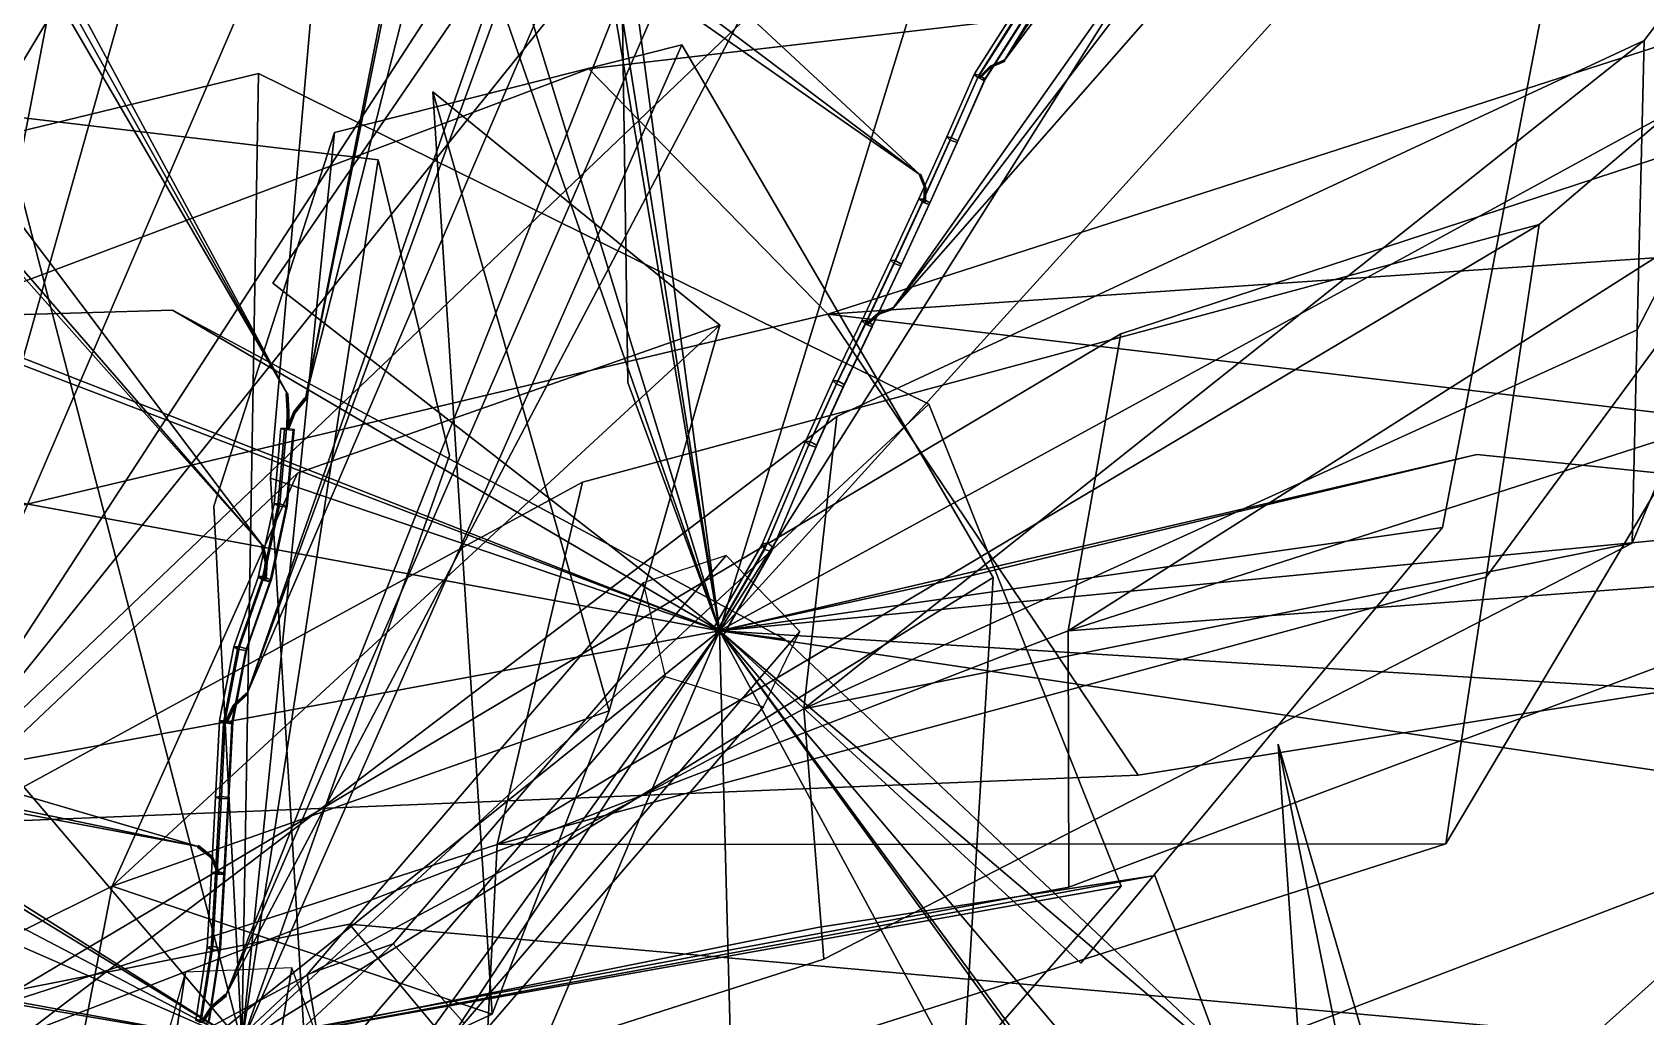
# Model space of a CAD drawing. Header units: metres. Extents: x -422 to 269, y -311 to 154.
# Drawn here: x 69.5 to 123.5, y -40.4 to -7.5 of the extents above; entities that cross this region are included whole.
import ezdxf

# ---------------------------------------------------------------- set-up
doc = ezdxf.new("R2010")
doc.units = ezdxf.units.M

msp = doc.modelspace()

# ---------------------------------------------------------------- linework, layer by layer
at = {"layer": 'coral-li_Intrnd', "color": 3}
for points in [[(81.5929, -37.9271, 679.5579), (92.7209, -24.9447, 700.6411), (89.9502, -25.8661, 702.6686), (78.7188, -38.9571, 681.3787)], [(83.9579, -40.5804, 679.613), (95.1892, -27.4894, 700.9029), (92.7209, -24.9447, 700.6411), (81.5929, -37.9271, 679.5579)], [(78.7188, -38.9571, 681.3787), (89.9502, -25.8661, 702.6686), (90.6803, -28.9887, 704.2023), (79.2807, -42.2566, 682.576)], [(82.5675, -43.275, 681.4683), (93.9671, -30.00711, 703.0947), (95.1892, -27.4894, 700.9029), (83.9579, -40.5804, 679.613)], [(79.2807, -42.2566, 682.576), (90.6803, -28.9887, 704.2023), (93.9671, -30.00711, 703.0947), (82.5675, -43.275, 681.4683)], [(70.6436, -48.1658, 656.4827), (81.5929, -37.9271, 679.5579), (78.7188, -38.9571, 681.3787), (67.7696, -49.1958, 658.3035)], [(73.00867, -50.8191, 656.5378), (83.9579, -40.5804, 679.613), (81.5929, -37.9271, 679.5579), (70.6436, -48.1658, 656.4827)], [(77.5295, -42.7603, 683.311), (78.1964, -38.7357, 711.0045), (74.6459, -38.8763, 711.1046), (74.05488, -42.7843, 684.0607)], [(78.7687, -46.1249, 683.7701), (79.4356, -42.1003, 711.4636), (78.1964, -38.7357, 711.0045), (77.5295, -42.7603, 683.311)], [(67.7696, -49.1958, 658.3035), (78.7188, -38.9571, 681.3787), (79.2807, -42.2566, 682.576), (68.3315, -52.4953, 659.5009)], [(74.05488, -42.7843, 684.0607), (74.6459, -38.8763, 711.1046), (73.6778, -42.2582, 711.6159), (73.1334, -46.09467, 684.9712)]]:
    msp.add_3dface(points, dxfattribs=at)
at = {"layer": 'coral-li_Leaf', "color": 3}
for points in [[(102.0151, -8.4109, 709.0867), (127.7723, 26.2109, 712.789), (125.1415, 27.1651, 705.0281)], [(102.0151, -8.4109, 709.0867), (125.1415, 27.1651, 705.0281), (127.7723, 26.2109, 712.789)], [(125.1415, 27.1651, 705.0281), (123.6576, 27.04168, 693.9765), (102.0151, -8.4109, 709.0867)], [(125.1415, 27.1651, 705.0281), (102.0151, -8.4109, 709.0867), (123.6576, 27.04168, 693.9765)], [(88.00137, 26.333, 668.5784), (87.7625, 26.5296, 656.2942), (78.6616, -19.6997, 668.6303)], [(88.00137, 26.333, 668.5784), (78.6616, -19.6997, 668.6303), (87.7625, 26.5296, 656.2942)], [(78.6616, -19.6997, 668.6303), (90.2116, 25.773, 677.3788), (88.00137, 26.333, 668.5784)], [(78.6616, -19.6997, 668.6303), (88.00137, 26.333, 668.5784), (90.2116, 25.773, 677.3788)], [(54.5772, 20.7833, 674.2432), (54.4629, 22.5553, 662.0841), (78.044, -19.5341, 668.7602)], [(54.5772, 20.7833, 674.2432), (78.044, -19.5341, 668.7602), (54.4629, 22.5553, 662.0841)], [(78.044, -19.5341, 668.7602), (56.4649, 20.5344, 683.1326), (54.5772, 20.7833, 674.2432)], [(78.044, -19.5341, 668.7602), (54.5772, 20.7833, 674.2432), (56.4649, 20.5344, 683.1326)], [(124.1166, 17.2007, 706.0483), (122.827, 18.03751, 695.0034), (98.2914, -16.6965, 707.0515)], [(124.1166, 17.2007, 706.0483), (98.2914, -16.6965, 707.0515), (122.827, 18.03751, 695.0034)], [(77.1944, 9.9363, 648.4483), (74.7288, 17.44, 637.3297), (64.8943, -33.6327, 622.5983)], [(77.1944, 9.9363, 648.4483), (64.8943, -33.6327, 622.5983), (74.7288, 17.44, 637.3297)], [(65.6422, 13.09416, 715.539), (66.8932, 17.776, 705.4956), (99.2088, -12.2257, 708.5281)], [(65.6422, 13.09416, 715.539), (99.2088, -12.2257, 708.5281), (66.8932, 17.776, 705.4956)], [(98.2914, -16.6965, 707.0515), (126.5272, 15.456, 713.743), (124.1166, 17.2007, 706.0483)], [(98.2914, -16.6965, 707.0515), (124.1166, 17.2007, 706.0483), (126.5272, 15.456, 713.743)], [(92.8404, 14.5488, 667.4478), (92.3191, 15.09468, 655.1828), (76.7076, -29.5594, 666.7783)], [(92.8404, 14.5488, 667.4478), (76.7076, -29.5594, 666.7783), (92.3191, 15.09468, 655.1828)], [(47.7436, 9.3009, 682.0762), (47.991, 14.2661, 670.8386), (77.2191, -24.6176, 668.4023)], [(47.7436, 9.3009, 682.0762), (77.2191, -24.6176, 668.4023), (47.991, 14.2661, 670.8386)], [(76.7076, -29.5594, 666.7783), (95.1664, 13.4389, 676.1657), (92.8404, 14.5488, 667.4478)], [(76.7076, -29.5594, 666.7783), (92.8404, 14.5488, 667.4478), (95.1664, 13.4389, 676.1657)], [(99.2088, -12.2257, 708.5281), (65.8857, 11.02474, 723.5215), (65.6422, 13.09416, 715.539)], [(99.2088, -12.2257, 708.5281), (65.6422, 13.09416, 715.539), (65.8857, 11.02474, 723.5215)], [(123.0136, -24.5388, 657.5494), (138.3212, 11.9136, 676.1599), (123.184, -17.4097, 650.6845)], [(123.0136, -24.5388, 657.5494), (123.184, -17.4097, 650.6845), (138.3212, 11.9136, 676.1599)], [(123.184, -17.4097, 650.6845), (138.3212, 11.9136, 676.1599), (123.4153, -7.7307, 643.793)], [(123.184, -17.4097, 650.6845), (123.4153, -7.7307, 643.793), (138.3212, 11.9136, 676.1599)], [(95.3096, 3.6442, 642.7195), (94.2996, 10.9136, 631.2241), (65.2556, -33.8282, 622.4625)], [(95.3096, 3.6442, 642.7195), (65.2556, -33.8282, 622.4625), (94.2996, 10.9136, 631.2241)], [(64.8943, -33.6327, 622.5983), (81.173, 4.2908, 655.804), (77.1944, 9.9363, 648.4483)], [(64.8943, -33.6327, 622.5983), (77.1944, 9.9363, 648.4483), (81.173, 4.2908, 655.804)], [(77.2191, -24.6176, 668.4023), (49.1878, 6.9041, 690.7258), (47.7436, 9.3009, 682.0762)], [(77.2191, -24.6176, 668.4023), (47.7436, 9.3009, 682.0762), (49.1878, 6.9041, 690.7258)], [(94.1913, 2.1725, 676.3386), (93.9189, 5.6379, 664.5524), (75.999, -39.6471, 665.0956)], [(94.1913, 2.1725, 676.3386), (75.999, -39.6471, 665.0956), (93.9189, 5.6379, 664.5524)], [(65.2556, -33.8282, 622.4625), (97.912, -2.6506, 650.1631), (95.3096, 3.6442, 642.7195)], [(65.2556, -33.8282, 622.4625), (95.3096, 3.6442, 642.7195), (97.912, -2.6506, 650.1631)], [(75.999, -39.6471, 665.0956), (96.3036, -1.08955, 684.557), (94.1913, 2.1725, 676.3386)], [(75.999, -39.6471, 665.0956), (94.1913, 2.1725, 676.3386), (96.3036, -1.08955, 684.557)], [(116.782, -34.5896, 610.5894), (138.6025, 2.1094, 636.7349), (118.1355, -25.6749, 603.7109)], [(116.782, -34.5896, 610.5894), (118.1355, -25.6749, 603.7109), (138.6025, 2.1094, 636.7349)], [(118.1355, -25.6749, 603.7109), (138.6025, 2.1094, 636.7349), (119.9043, -13.8835, 597.1364)], [(118.1355, -25.6749, 603.7109), (119.9043, -13.8835, 597.1364), (138.6025, 2.1094, 636.7349)], [(88.1332, -8.6783, 482.9469), (140.4333, -2.5711, 505.6255), (96.1227, -16.8863, 469.8054)], [(88.1332, -8.6783, 482.9469), (96.1227, -16.8863, 469.8054), (140.4333, -2.5711, 505.6255)], [(96.1227, -16.8863, 469.8054), (140.4333, -2.5711, 505.6255), (147.3041, -13.3959, 494.3077)], [(96.1227, -16.8863, 469.8054), (147.3041, -13.3959, 494.3077), (140.4333, -2.5711, 505.6255)], [(95.3155, -30.07958, 638.6193), (123.184, -17.4097, 650.6845), (123.4153, -7.7307, 643.793)], [(95.3155, -30.07958, 638.6193), (123.4153, -7.7307, 643.793), (123.184, -17.4097, 650.6845)], [(95.3155, -30.07958, 638.6193), (123.4153, -7.7307, 643.793), (96.4245, -20.2979, 629.1801)], [(95.3155, -30.07958, 638.6193), (96.4245, -20.2979, 629.1801), (123.4153, -7.7307, 643.793)], [(104.1541, -27.4648, 643.5692), (133.5439, -18.0112, 654.9543), (134.5055, -8.182, 648.3444)], [(104.1541, -27.4648, 643.5692), (134.5055, -8.182, 648.3444), (133.5439, -18.0112, 654.9543)], [(104.1541, -27.4648, 643.5692), (134.5055, -8.182, 648.3444), (105.912, -17.5368, 634.3848)], [(104.1541, -27.4648, 643.5692), (105.912, -17.5368, 634.3848), (134.5055, -8.182, 648.3444)], [(15.5675, -35.9884, 434.3269), (88.1332, -8.6783, 482.9469), (96.1227, -16.8863, 469.8054)], [(15.5675, -35.9884, 434.3269), (96.1227, -16.8863, 469.8054), (88.1332, -8.6783, 482.9469)], [(84.8952, -40.2812, 666.991), (82.9179, -9.4468, 706.3849), (88.806, -30.1438, 663.7419)], [(84.8952, -40.2812, 666.991), (88.806, -30.1438, 663.7419), (82.9179, -9.4468, 706.3849)], [(88.806, -30.1438, 663.7419), (82.9179, -9.4468, 706.3849), (92.5142, -17.2474, 661.4349)], [(88.806, -30.1438, 663.7419), (92.5142, -17.2474, 661.4349), (82.9179, -9.4468, 706.3849)], [(96.1227, -16.8863, 469.8054), (147.3041, -13.3959, 494.3077), (157.5125, -24.1599, 480.1127)], [(96.1227, -16.8863, 469.8054), (157.5125, -24.1599, 480.1127), (147.3041, -13.3959, 494.3077)], [(85.06462, -34.6058, 587.9664), (118.1355, -25.6749, 603.7109), (119.9043, -13.8835, 597.1364)], [(85.06462, -34.6058, 587.9664), (119.9043, -13.8835, 597.1364), (118.1355, -25.6749, 603.7109)], [(85.06462, -34.6058, 587.9664), (119.9043, -13.8835, 597.1364), (87.9176, -22.4922, 578.5168)], [(85.06462, -34.6058, 587.9664), (87.9176, -22.4922, 578.5168), (119.9043, -13.8835, 597.1364)], [(96.1227, -16.8863, 469.8054), (106.5007, -32.2967, 455.3119), (15.5675, -35.9884, 434.3269)], [(96.1227, -16.8863, 469.8054), (15.5675, -35.9884, 434.3269), (106.5007, -32.2967, 455.3119)], [(72.1964, -36.00571, 630.4089), (88.806, -30.1438, 663.7419), (92.5142, -17.2474, 661.4349)], [(72.1964, -36.00571, 630.4089), (92.5142, -17.2474, 661.4349), (88.806, -30.1438, 663.7419)], [(72.1964, -36.00571, 630.4089), (92.5142, -17.2474, 661.4349), (78.3901, -22.2002, 626.5076)], [(72.1964, -36.00571, 630.4089), (78.3901, -22.2002, 626.5076), (92.5142, -17.2474, 661.4349)], [(96.1227, -16.8863, 469.8054), (157.5125, -24.1599, 480.1127), (106.5007, -32.2967, 455.3119)], [(96.1227, -16.8863, 469.8054), (106.5007, -32.2967, 455.3119), (157.5125, -24.1599, 480.1127)], [(104.1541, -27.4648, 643.5692), (105.912, -17.5368, 634.3848), (61.4691, -43.9448, 618.5854)], [(104.1541, -27.4648, 643.5692), (61.4691, -43.9448, 618.5854), (105.912, -17.5368, 634.3848)], [(95.3155, -30.07958, 638.6193), (123.0136, -24.5388, 657.5494), (123.184, -17.4097, 650.6845)], [(95.3155, -30.07958, 638.6193), (123.184, -17.4097, 650.6845), (123.0136, -24.5388, 657.5494)], [(104.1541, -27.4648, 643.5692), (132.8965, -25.3094, 661.6099), (133.5439, -18.0112, 654.9543)], [(104.1541, -27.4648, 643.5692), (133.5439, -18.0112, 654.9543), (132.8965, -25.3094, 661.6099)], [(95.3155, -30.07958, 638.6193), (96.4245, -20.2979, 629.1801), (55.4257, -51.4623, 612.7472)], [(95.3155, -30.07958, 638.6193), (55.4257, -51.4623, 612.7472), (96.4245, -20.2979, 629.1801)], [(29.7456, -25.2886, 674.3318), (28.4465, -21.00568, 662.8877), (75.0673, -34.675, 666.326)], [(29.7456, -25.2886, 674.3318), (75.0673, -34.675, 666.326), (28.4465, -21.00568, 662.8877)], [(85.06462, -34.6058, 587.9664), (87.9176, -22.4922, 578.5168), (37.5318, -49.9551, 555.2147)], [(85.06462, -34.6058, 587.9664), (37.5318, -49.9551, 555.2147), (87.9176, -22.4922, 578.5168)], [(72.1964, -36.00571, 630.4089), (78.3901, -22.2002, 626.5076), (54.4458, -44.8376, 574.0657)], [(72.1964, -36.00571, 630.4089), (54.4458, -44.8376, 574.0657), (78.3901, -22.2002, 626.5076)], [(95.9909, -38.4427, 644.2236), (123.0136, -24.5388, 657.5494), (95.3155, -30.07958, 638.6193)], [(95.9909, -38.4427, 644.2236), (95.3155, -30.07958, 638.6193), (123.0136, -24.5388, 657.5494)], [(75.0673, -34.675, 666.326), (31.1967, -26.466, 683.2286), (29.7456, -25.2886, 674.3318)], [(75.0673, -34.675, 666.326), (29.7456, -25.2886, 674.3318), (31.1967, -26.466, 683.2286)], [(104.1816, -36.03268, 648.8981), (132.8965, -25.3094, 661.6099), (104.1541, -27.4648, 643.5692)], [(104.1816, -36.03268, 648.8981), (104.1541, -27.4648, 643.5692), (132.8965, -25.3094, 661.6099)], [(85.06462, -34.6058, 587.9664), (116.782, -34.5896, 610.5894), (118.1355, -25.6749, 603.7109)], [(85.06462, -34.6058, 587.9664), (118.1355, -25.6749, 603.7109), (116.782, -34.5896, 610.5894)], [(61.4691, -43.9448, 618.5854), (104.1816, -36.03268, 648.8981), (104.1541, -27.4648, 643.5692)], [(61.4691, -43.9448, 618.5854), (104.1541, -27.4648, 643.5692), (104.1816, -36.03268, 648.8981)], [(55.4257, -51.4623, 612.7472), (95.9909, -38.4427, 644.2236), (95.3155, -30.07958, 638.6193)], [(55.4257, -51.4623, 612.7472), (95.3155, -30.07958, 638.6193), (95.9909, -38.4427, 644.2236)], [(72.1964, -36.00571, 630.4089), (84.8952, -40.2812, 666.991), (88.806, -30.1438, 663.7419)], [(72.1964, -36.00571, 630.4089), (88.806, -30.1438, 663.7419), (84.8952, -40.2812, 666.991)], [(123.3757, -73.1186, 527.7817), (111.1827, -31.2574, 524.8785), (119.3462, -71.6931, 518.8536)], [(123.3757, -73.1186, 527.7817), (119.3462, -71.6931, 518.8536), (111.1827, -31.2574, 524.8785)], [(119.3462, -71.6931, 518.8536), (111.1827, -31.2574, 524.8785), (113.7512, -68.5677, 508.8458)], [(119.3462, -71.6931, 518.8536), (113.7512, -68.5677, 508.8458), (111.1827, -31.2574, 524.8785)], [(37.5318, -49.9551, 555.2147), (84.5416, -44.8698, 593.2596), (85.06462, -34.6058, 587.9664)], [(37.5318, -49.9551, 555.2147), (85.06462, -34.6058, 587.9664), (84.5416, -44.8698, 593.2596)], [(84.5416, -44.8698, 593.2596), (116.782, -34.5896, 610.5894), (85.06462, -34.6058, 587.9664)], [(84.5416, -44.8698, 593.2596), (85.06462, -34.6058, 587.9664), (116.782, -34.5896, 610.5894)], [(54.4458, -44.8376, 574.0657), (70.03778, -47.1348, 632.673), (72.1964, -36.00571, 630.4089)], [(54.4458, -44.8376, 574.0657), (72.1964, -36.00571, 630.4089), (70.03778, -47.1348, 632.673)], [(70.03778, -47.1348, 632.673), (84.8952, -40.2812, 666.991), (72.1964, -36.00571, 630.4089)], [(70.03778, -47.1348, 632.673), (72.1964, -36.00571, 630.4089), (84.8952, -40.2812, 666.991)], [(13.9166, -50.3892, 448.5619), (80.1305, -37.2734, 510.3617), (88.5423, -47.3696, 498.9071)], [(13.9166, -50.3892, 448.5619), (88.5423, -47.3696, 498.9071), (80.1305, -37.2734, 510.3617)], [(80.1305, -37.2734, 510.3617), (127.3248, -41.4779, 542.6409), (88.5423, -47.3696, 498.9071)], [(80.1305, -37.2734, 510.3617), (88.5423, -47.3696, 498.9071), (127.3248, -41.4779, 542.6409)]]:
    msp.add_3dface(points, dxfattribs=at)
at = {"layer": 'coral-li_Mrstm', "color": 3}
for points in [[(92.5006, -27.4698, 702.3089), (108.2745, 23.7189, 719.8254), (80.7521, 10.775, 721.8226)], [(92.5006, -27.4698, 702.3089), (80.7521, 10.775, 721.8226), (108.2745, 23.7189, 719.8254)], [(92.5006, -27.4698, 702.3089), (122.3328, 5.3789, 702.3127), (108.2745, 23.7189, 719.8254)], [(92.5006, -27.4698, 702.3089), (108.2745, 23.7189, 719.8254), (122.3328, 5.3789, 702.3127)], [(92.5006, -27.4698, 702.3089), (85.474, 13.9963, 716.4575), (80.1433, 8.00219, 744.3203)], [(92.5006, -27.4698, 702.3089), (80.1433, 8.00219, 744.3203), (85.474, 13.9963, 716.4575)], [(92.5006, -27.4698, 702.3089), (89.1879, -2.439, 686.2979), (85.474, 13.9963, 716.4575)], [(92.5006, -27.4698, 702.3089), (85.474, 13.9963, 716.4575), (89.1879, -2.439, 686.2979)], [(92.5006, -27.4698, 702.3089), (80.7521, 10.775, 721.8226), (64.3669, -16.4624, 710.1019)], [(92.5006, -27.4698, 702.3089), (64.3669, -16.4624, 710.1019), (80.7521, 10.775, 721.8226)], [(92.5006, -27.4698, 702.3089), (116.2375, 10.1689, 703.4794), (88.2029, -0.2953, 687.5956)], [(92.5006, -27.4698, 702.3089), (88.2029, -0.2953, 687.5956), (116.2375, 10.1689, 703.4794)], [(92.5006, -27.4698, 702.3089), (139.8035, -1.6426, 718.7809), (116.2375, 10.1689, 703.4794)], [(92.5006, -27.4698, 702.3089), (116.2375, 10.1689, 703.4794), (139.8035, -1.6426, 718.7809)], [(92.5006, -27.4698, 702.3089), (80.1433, 8.00219, 744.3203), (77.4915, -22.359, 743.9033)], [(92.5006, -27.4698, 702.3089), (77.4915, -22.359, 743.9033), (80.1433, 8.00219, 744.3203)], [(92.5006, -27.4698, 702.3089), (116.6726, -24.01036, 685.0574), (122.3328, 5.3789, 702.3127)], [(92.5006, -27.4698, 702.3089), (122.3328, 5.3789, 702.3127), (116.6726, -24.01036, 685.0574)], [(92.5006, -27.4698, 702.3089), (88.2029, -0.2953, 687.5956), (77.5672, -15.844, 682.6652)], [(92.5006, -27.4698, 702.3089), (77.5672, -15.844, 682.6652), (88.2029, -0.2953, 687.5956)], [(92.5006, -27.4698, 702.3089), (133.9497, -30.02783, 717.9432), (139.8035, -1.6426, 718.7809)], [(92.5006, -27.4698, 702.3089), (139.8035, -1.6426, 718.7809), (133.9497, -30.02783, 717.9432)], [(92.5006, -27.4698, 702.3089), (89.4374, -19.1663, 676.1251), (89.1879, -2.439, 686.2979)], [(92.5006, -27.4698, 702.3089), (89.1879, -2.439, 686.2979), (89.4374, -19.1663, 676.1251)], [(76.5273, -41.2377, 711.4041), (101.6447, -25.6832, 759.3947), (91.2393, -7.8825, 736.9476)], [(76.5273, -41.2377, 711.4041), (91.2393, -7.8825, 736.9476), (101.6447, -25.6832, 759.3947)], [(76.5273, -41.2377, 711.4041), (91.2393, -7.8825, 736.9476), (79.6326, -10.8084, 705.2545)], [(76.5273, -41.2377, 711.4041), (79.6326, -10.8084, 705.2545), (91.2393, -7.8825, 736.9476)], [(76.5273, -41.2377, 711.4041), (77.08646, -8.8337, 757.5082), (53.7424, -14.5067, 738.7498)], [(76.5273, -41.2377, 711.4041), (53.7424, -14.5067, 738.7498), (77.08646, -8.8337, 757.5082)], [(76.5273, -41.2377, 711.4041), (99.4948, -19.8916, 742.8021), (77.08646, -8.8337, 757.5082)], [(76.5273, -41.2377, 711.4041), (77.08646, -8.8337, 757.5082), (99.4948, -19.8916, 742.8021)], [(76.5273, -41.2377, 711.4041), (68.4757, -10.223, 742.1003), (53.2963, -26.581, 760.6121)], [(76.5273, -41.2377, 711.4041), (53.2963, -26.581, 760.6121), (68.4757, -10.223, 742.1003)], [(76.5273, -41.2377, 711.4041), (81.08613, -11.7245, 709.9719), (68.4757, -10.223, 742.1003)], [(76.5273, -41.2377, 711.4041), (68.4757, -10.223, 742.1003), (81.08613, -11.7245, 709.9719)], [(76.5273, -41.2377, 711.4041), (79.6326, -10.8084, 705.2545), (75.5938, -23.3019, 690.8743)], [(76.5273, -41.2377, 711.4041), (75.5938, -23.3019, 690.8743), (79.6326, -10.8084, 705.2545)], [(76.5273, -41.2377, 711.4041), (83.4758, -21.6017, 693.2363), (81.08613, -11.7245, 709.9719)], [(76.5273, -41.2377, 711.4041), (81.08613, -11.7245, 709.9719), (83.4758, -21.6017, 693.2363)], [(76.5273, -41.2377, 711.4041), (53.7424, -14.5067, 738.7498), (48.05148, -28.8081, 708.57)], [(76.5273, -41.2377, 711.4041), (48.05148, -28.8081, 708.57), (53.7424, -14.5067, 738.7498)], [(92.5006, -27.4698, 702.3089), (64.3669, -16.4624, 710.1019), (65.8756, -32.3873, 698.9974)], [(92.5006, -27.4698, 702.3089), (65.8756, -32.3873, 698.9974), (64.3669, -16.4624, 710.1019)], [(92.5006, -27.4698, 702.3089), (65.07015, -17.0134, 707.9741), (74.2104, -16.7458, 741.2892)], [(92.5006, -27.4698, 702.3089), (74.2104, -16.7458, 741.2892), (65.07015, -17.0134, 707.9741)], [(92.5006, -27.4698, 702.3089), (68.3396, -23.0456, 689.6364), (65.07015, -17.0134, 707.9741)], [(92.5006, -27.4698, 702.3089), (65.07015, -17.0134, 707.9741), (68.3396, -23.0456, 689.6364)], [(92.5006, -27.4698, 702.3089), (74.2104, -16.7458, 741.2892), (94.6843, -27.7507, 758.6212)], [(92.5006, -27.4698, 702.3089), (94.6843, -27.7507, 758.6212), (74.2104, -16.7458, 741.2892)], [(76.5273, -41.2377, 711.4041), (105.9243, -36.00713, 712.9279), (99.4948, -19.8916, 742.8021)], [(76.5273, -41.2377, 711.4041), (99.4948, -19.8916, 742.8021), (105.9243, -36.00713, 712.9279)], [(92.5006, -27.4698, 702.3089), (135.2391, -23.3453, 714.0521), (117.8151, -21.5722, 685.0521)], [(92.5006, -27.4698, 702.3089), (117.8151, -21.5722, 685.0521), (135.2391, -23.3453, 714.0521)], [(92.5006, -27.4698, 702.3089), (117.8151, -21.5722, 685.0521), (100.8481, -25.6385, 676.4051)], [(92.5006, -27.4698, 702.3089), (100.8481, -25.6385, 676.4051), (117.8151, -21.5722, 685.0521)], [(92.5006, -27.4698, 702.3089), (77.4915, -22.359, 743.9033), (79.02534, -47.8819, 721.678)], [(92.5006, -27.4698, 702.3089), (79.02534, -47.8819, 721.678), (77.4915, -22.359, 743.9033)], [(92.5006, -27.4698, 702.3089), (131.4524, -33.2703, 742.6207), (135.2391, -23.3453, 714.0521)], [(92.5006, -27.4698, 702.3089), (135.2391, -23.3453, 714.0521), (131.4524, -33.2703, 742.6207)], [(92.5006, -27.4698, 702.3089), (104.5781, -38.5763, 680.067), (116.6726, -24.01036, 685.0574)], [(92.5006, -27.4698, 702.3089), (116.6726, -24.01036, 685.0574), (104.5781, -38.5763, 680.067)], [(76.5273, -41.2377, 711.4041), (100.0459, -52.05227, 747.4447), (101.6447, -25.6832, 759.3947)], [(76.5273, -41.2377, 711.4041), (101.6447, -25.6832, 759.3947), (100.0459, -52.05227, 747.4447)], [(76.5273, -41.2377, 711.4041), (53.2963, -26.581, 760.6121), (48.4488, -51.8511, 744.2741)], [(76.5273, -41.2377, 711.4041), (48.4488, -51.8511, 744.2741), (53.2963, -26.581, 760.6121)], [(76.5273, -41.2377, 711.4041), (50.07929, -27.3806, 712.9353), (49.5664, -36.3178, 746.3026)], [(76.5273, -41.2377, 711.4041), (49.5664, -36.3178, 746.3026), (50.07929, -27.3806, 712.9353)], [(76.5273, -41.2377, 711.4041), (57.5591, -29.6415, 694.9828), (50.07929, -27.3806, 712.9353)], [(76.5273, -41.2377, 711.4041), (50.07929, -27.3806, 712.9353), (57.5591, -29.6415, 694.9828)], [(92.5006, -27.4698, 702.3089), (70.9488, -44.7598, 701.6036), (78.2295, -47.2414, 719.6086)], [(92.5006, -27.4698, 702.3089), (78.2295, -47.2414, 719.6086), (70.9488, -44.7598, 701.6036)], [(92.5006, -27.4698, 702.3089), (78.2295, -47.2414, 719.6086), (104.379, -43.6232, 741.8939)], [(92.5006, -27.4698, 702.3089), (104.379, -43.6232, 741.8939), (78.2295, -47.2414, 719.6086)], [(92.5006, -27.4698, 702.3089), (79.02534, -47.8819, 721.678), (81.8215, -52.5604, 702.9836)], [(92.5006, -27.4698, 702.3089), (81.8215, -52.5604, 702.9836), (79.02534, -47.8819, 721.678)], [(92.5006, -27.4698, 702.3089), (94.6843, -27.7507, 758.6212), (111.6746, -43.7649, 739.0283)], [(92.5006, -27.4698, 702.3089), (111.6746, -43.7649, 739.0283), (94.6843, -27.7507, 758.6212)], [(92.5006, -27.4698, 702.3089), (111.6746, -43.7649, 739.0283), (112.5568, -51.08765, 705.9626)], [(92.5006, -27.4698, 702.3089), (112.5568, -51.08765, 705.9626), (111.6746, -43.7649, 739.0283)], [(92.5006, -27.4698, 702.3089), (112.5568, -51.08765, 705.9626), (103.7619, -48.3265, 688.81)], [(92.5006, -27.4698, 702.3089), (103.7619, -48.3265, 688.81), (112.5568, -51.08765, 705.9626)], [(92.5006, -27.4698, 702.3089), (104.379, -43.6232, 741.8939), (131.4524, -33.2703, 742.6207)], [(92.5006, -27.4698, 702.3089), (131.4524, -33.2703, 742.6207), (104.379, -43.6232, 741.8939)], [(92.5006, -27.4698, 702.3089), (93.2171, -54.3033, 695.7233), (109.9388, -51.541, 705.5266)], [(92.5006, -27.4698, 702.3089), (109.9388, -51.541, 705.5266), (93.2171, -54.3033, 695.7233)], [(92.5006, -27.4698, 702.3089), (109.9388, -51.541, 705.5266), (133.9497, -30.02783, 717.9432)], [(92.5006, -27.4698, 702.3089), (133.9497, -30.02783, 717.9432), (109.9388, -51.541, 705.5266)], [(76.5273, -41.2377, 711.4041), (48.05148, -28.8081, 708.57), (56.3207, -37.8009, 693.4064)], [(76.5273, -41.2377, 711.4041), (56.3207, -37.8009, 693.4064), (48.05148, -28.8081, 708.57)], [(76.5273, -41.2377, 711.4041), (109.3591, -41.8535, 741.4571), (107.0569, -35.6443, 708.2324)], [(76.5273, -41.2377, 711.4041), (107.0569, -35.6443, 708.2324), (109.3591, -41.8535, 741.4571)], [(76.5273, -41.2377, 711.4041), (107.0569, -35.6443, 708.2324), (95.7716, -37.3902, 692.4596)], [(76.5273, -41.2377, 711.4041), (95.7716, -37.3902, 692.4596), (107.0569, -35.6443, 708.2324)], [(76.5273, -41.2377, 711.4041), (99.3963, -43.4655, 696.0428), (105.9243, -36.00713, 712.9279)], [(76.5273, -41.2377, 711.4041), (105.9243, -36.00713, 712.9279), (99.3963, -43.4655, 696.0428)], [(76.5273, -41.2377, 711.4041), (49.5664, -36.3178, 746.3026), (62.9294, -54.5644, 764.4458)], [(76.5273, -41.2377, 711.4041), (62.9294, -54.5644, 764.4458), (49.5664, -36.3178, 746.3026)]]:
    msp.add_3dface(points, dxfattribs=at)
at = {"layer": 'coral-li_Petiole', "color": 3}
for points in [[(101.1759, -8.8788, 708.9074), (102.3883, -6.9788, 709.4667), (102.242, -6.9462, 709.6731), (101.0296, -8.8462, 709.1138)], [(101.0296, -8.8462, 709.1138), (102.242, -6.9462, 709.6731), (102.3489, -7.07175, 709.8677), (101.1366, -8.9717, 709.3083)], [(101.3747, -9.0248, 708.9725), (102.587, -7.1248, 709.5319), (102.3883, -6.9788, 709.4667), (101.1759, -8.8788, 708.9074)], [(101.1366, -8.9717, 709.3083), (102.3489, -7.07175, 709.8677), (102.5654, -7.1838, 709.7791), (101.353, -9.08378, 709.2197)], [(101.353, -9.08378, 709.2197), (102.5654, -7.1838, 709.7791), (102.587, -7.1248, 709.5319), (101.3747, -9.0248, 708.9725)], [(101.2079, -8.9532, 709.0797), (101.5581, -8.6036, 709.1064), (101.5449, -8.5924, 709.1336), (101.1946, -8.942, 709.1068)], [(101.1946, -8.942, 709.1068), (101.5449, -8.5924, 709.1336), (101.5583, -8.6079, 709.1585), (101.2081, -8.9574, 709.1317)], [(101.2297, -8.9756, 709.0875), (101.5799, -8.6261, 709.1143), (101.5581, -8.6036, 709.1064), (101.2079, -8.9532, 709.0797)], [(101.2081, -8.9574, 709.1317), (101.5583, -8.6079, 709.1585), (101.5803, -8.629, 709.1464), (101.2301, -8.9785, 709.1196)], [(101.2301, -8.9785, 709.1196), (101.5803, -8.629, 709.1464), (101.5799, -8.6261, 709.1143), (101.2297, -8.9756, 709.0875)], [(101.5581, -8.6036, 709.1064), (102.0089, -8.4027, 709.0612), (102.004, -8.3858, 709.0881), (101.5449, -8.5924, 709.1336)], [(101.5449, -8.5924, 709.1336), (102.004, -8.3858, 709.0881), (102.0143, -8.4033, 709.1131), (101.5583, -8.6079, 709.1585)], [(101.5799, -8.6261, 709.1143), (102.0222, -8.4309, 709.0692), (102.0089, -8.4027, 709.0612), (101.5581, -8.6036, 709.1064)], [(101.5583, -8.6079, 709.1585), (102.0143, -8.4033, 709.1131), (102.0258, -8.4317, 709.1013), (101.5803, -8.629, 709.1464)], [(101.5803, -8.629, 709.1464), (102.0258, -8.4317, 709.1013), (102.0222, -8.4309, 709.0692), (101.5799, -8.6261, 709.1143)], [(100.2466, -10.977, 708.46), (101.165, -8.8966, 708.9032), (101.0147, -8.874, 709.1081), (100.0949, -10.9576, 708.6641)], [(100.0949, -10.9576, 708.6641), (101.0147, -8.874, 709.1081), (101.1382, -8.9713, 709.309), (100.2159, -11.06029, 708.8638)], [(100.2159, -11.06029, 708.8638), (101.1382, -8.9713, 709.309), (101.369, -9.0555, 709.2258), (100.4467, -11.1444, 708.7806)], [(100.4628, -11.09182, 708.5316), (101.3827, -9.00819, 708.9755), (101.165, -8.8966, 708.9032), (100.2466, -10.977, 708.46)], [(100.4467, -11.1444, 708.7806), (101.369, -9.0555, 709.2258), (101.3827, -9.00819, 708.9755), (100.4628, -11.09182, 708.5316)], [(99.3134, -13.04457, 707.9629), (100.2466, -10.977, 708.46), (100.0949, -10.9576, 708.6641), (99.1617, -13.02519, 708.1671)], [(99.1617, -13.02519, 708.1671), (100.0949, -10.9576, 708.6641), (100.2159, -11.06029, 708.8638), (99.2827, -13.1278, 708.3667)], [(99.2827, -13.1278, 708.3667), (100.2159, -11.06029, 708.8638), (100.4467, -11.1444, 708.7806), (99.5136, -13.212, 708.2835)], [(99.5296, -13.1593, 708.0345), (100.4628, -11.09182, 708.5316), (100.2466, -10.977, 708.46), (99.3134, -13.04457, 707.9629)], [(99.5136, -13.212, 708.2835), (100.4467, -11.1444, 708.7806), (100.4628, -11.09182, 708.5316), (99.5296, -13.1593, 708.0345)], [(99.3723, -12.6392, 708.3076), (99.2031, -12.2163, 708.5029), (99.183, -12.2331, 708.5218), (99.3506, -12.6466, 708.3303)], [(99.3506, -12.6466, 708.3303), (99.183, -12.2331, 708.5218), (99.1983, -12.2397, 708.5494), (99.3665, -12.6568, 708.3566)], [(99.3665, -12.6568, 708.3566), (99.1983, -12.2397, 708.5494), (99.2284, -12.2268, 708.5474), (99.3986, -12.6555, 708.3498)], [(99.4017, -12.6447, 708.3196), (99.231, -12.2125, 708.5187), (99.2031, -12.2163, 708.5029), (99.3723, -12.6392, 708.3076)], [(99.3986, -12.6555, 708.3498), (99.2284, -12.2268, 708.5474), (99.231, -12.2125, 708.5187), (99.4017, -12.6447, 708.3196)], [(99.3547, -13.1047, 708.1385), (99.3723, -12.6392, 708.3076), (99.3506, -12.6466, 708.3303), (99.333, -13.1121, 708.1612)], [(99.333, -13.1121, 708.1612), (99.3506, -12.6466, 708.3303), (99.3665, -12.6568, 708.3566), (99.3489, -13.1222, 708.1874)], [(99.3489, -13.1222, 708.1874), (99.3665, -12.6568, 708.3566), (99.3986, -12.6555, 708.3498), (99.381, -13.121, 708.1807)], [(99.3842, -13.1101, 708.1505), (99.4017, -12.6447, 708.3196), (99.3723, -12.6392, 708.3076), (99.3547, -13.1047, 708.1385)], [(99.381, -13.121, 708.1807), (99.3986, -12.6555, 708.3498), (99.4017, -12.6447, 708.3196), (99.3842, -13.1101, 708.1505)], [(98.3725, -15.08387, 707.4158), (99.3155, -13.03983, 707.9641), (99.1624, -13.02371, 708.1674), (98.2179, -15.07096, 707.6183)], [(98.2179, -15.07096, 707.6183), (99.1624, -13.02371, 708.1674), (99.281, -13.1316, 708.3657), (98.3341, -15.1841, 707.8151)], [(98.3341, -15.1841, 707.8151), (99.281, -13.1316, 708.3657), (99.5118, -13.2158, 708.2825), (98.5649, -15.2683, 707.7319)], [(98.5858, -15.2051, 707.4857), (99.5303, -13.1578, 708.0349), (99.3155, -13.03983, 707.9641), (98.3725, -15.08387, 707.4158)], [(98.5649, -15.2683, 707.7319), (99.5118, -13.2158, 708.2825), (99.5303, -13.1578, 708.0349), (98.5858, -15.2051, 707.4857)], [(97.4159, -17.1125, 706.8142), (98.3725, -15.08387, 707.4158), (98.2179, -15.07096, 707.6183), (97.2613, -17.09964, 707.0167)], [(97.2613, -17.09964, 707.0167), (98.2179, -15.07096, 707.6183), (98.3341, -15.1841, 707.8151), (97.3775, -17.2128, 707.2134)], [(97.6292, -17.2338, 706.8841), (98.5858, -15.2051, 707.4857), (98.3725, -15.08387, 707.4158), (97.4159, -17.1125, 706.8142)], [(97.3775, -17.2128, 707.2134), (98.3341, -15.1841, 707.8151), (98.5649, -15.2683, 707.7319), (97.6083, -17.2969, 707.1303)], [(97.6083, -17.2969, 707.1303), (98.5649, -15.2683, 707.7319), (98.5858, -15.2051, 707.4857), (97.6292, -17.2338, 706.8841)], [(97.8209, -16.8544, 707.0507), (98.2863, -16.6859, 707.0266), (98.2823, -16.6707, 707.0548), (97.8076, -16.8448, 707.0784)], [(97.8076, -16.8448, 707.0784), (98.2823, -16.6707, 707.0548), (98.2908, -16.6909, 707.0785), (97.8196, -16.8629, 707.1023)], [(97.8196, -16.8629, 707.1023), (98.2908, -16.6909, 707.0785), (98.3003, -16.7191, 707.0646), (97.8407, -16.8841, 707.0889)], [(97.8413, -16.8786, 707.0572), (98.2974, -16.7156, 707.0327), (98.2863, -16.6859, 707.0266), (97.8209, -16.8544, 707.0507)], [(97.8407, -16.8841, 707.0889), (98.3003, -16.7191, 707.0646), (98.2974, -16.7156, 707.0327), (97.8413, -16.8786, 707.0572)], [(96.4506, -19.1152, 706.1623), (97.4181, -17.1079, 706.8157), (97.2619, -17.09818, 707.0171), (96.2924, -19.1099, 706.3622)], [(96.2924, -19.1099, 706.3622), (97.2619, -17.09818, 707.0171), (97.3757, -17.2165, 707.2123), (96.4069, -19.2267, 706.558)], [(96.4069, -19.2267, 706.558), (97.3757, -17.2165, 707.2123), (97.6065, -17.3007, 707.1292), (96.6403, -19.3053, 706.4767)], [(96.6644, -19.2353, 706.2326), (97.6298, -17.2323, 706.8845), (97.4181, -17.1079, 706.8157), (96.4506, -19.1152, 706.1623)], [(96.6403, -19.3053, 706.4767), (97.6065, -17.3007, 707.1292), (97.6298, -17.2323, 706.8845), (96.6644, -19.2353, 706.2326)], [(97.4535, -17.1809, 706.9877), (97.8209, -16.8544, 707.0507), (97.8076, -16.8448, 707.0784), (97.4401, -17.1712, 707.0154)], [(97.4401, -17.1712, 707.0154), (97.8076, -16.8448, 707.0784), (97.8196, -16.8629, 707.1023), (97.4521, -17.1893, 707.0392)], [(97.4521, -17.1893, 707.0392), (97.8196, -16.8629, 707.1023), (97.8407, -16.8841, 707.0889), (97.4733, -17.2105, 707.0259)], [(97.4738, -17.205, 706.9941), (97.8413, -16.8786, 707.0572), (97.8209, -16.8544, 707.0507), (97.4535, -17.1809, 706.9877)], [(97.4733, -17.2105, 707.0259), (97.8407, -16.8841, 707.0889), (97.8413, -16.8786, 707.0572), (97.4738, -17.205, 706.9941)], [(95.5341, -21.1405, 705.4908), (96.4506, -19.1152, 706.1623), (96.2924, -19.1099, 706.3622), (95.3759, -21.1352, 705.6908)], [(95.3759, -21.1352, 705.6908), (96.2924, -19.1099, 706.3622), (96.4069, -19.2267, 706.558), (95.4904, -21.2519, 705.8866)], [(95.4904, -21.2519, 705.8866), (96.4069, -19.2267, 706.558), (96.6403, -19.3053, 706.4767), (95.7238, -21.3306, 705.8052)], [(95.7479, -21.2606, 705.5612), (96.6644, -19.2353, 706.2326), (96.4506, -19.1152, 706.1623), (95.5341, -21.1405, 705.4908)], [(95.7238, -21.3306, 705.8052), (96.6403, -19.3053, 706.4767), (96.6644, -19.2353, 706.2326), (95.7479, -21.2606, 705.5612)], [(78.07117, -20.1286, 668.6652), (78.03794, -19.5311, 668.7275), (78.01093, -19.5355, 668.7555), (78.04412, -20.1307, 668.6934)], [(78.04412, -20.1307, 668.6934), (78.01093, -19.5355, 668.7555), (78.02931, -19.5381, 668.79), (78.06252, -20.1342, 668.7278)], [(78.06252, -20.1342, 668.7278), (78.02931, -19.5381, 668.79), (78.06842, -19.5352, 668.783), (78.1016, -20.1342, 668.7205)], [(78.1065, -20.1307, 668.6818), (78.07327, -19.5309, 668.7444), (78.03794, -19.5311, 668.7275), (78.07117, -20.1286, 668.6652)], [(78.1016, -20.1342, 668.7205), (78.06842, -19.5352, 668.783), (78.07327, -19.5309, 668.7444), (78.1065, -20.1307, 668.6818)], [(78.2834, -20.1688, 668.6221), (78.6555, -19.6967, 668.5976), (78.6354, -19.6793, 668.6263), (78.2586, -20.1596, 668.6509)], [(78.2586, -20.1596, 668.6509), (78.6354, -19.6793, 668.6263), (78.6512, -19.69, 668.6606), (78.2761, -20.1673, 668.6851)], [(78.2761, -20.1673, 668.6851), (78.6512, -19.69, 668.6606), (78.6817, -19.7144, 668.6526), (78.3124, -20.1815, 668.6771)], [(78.3165, -20.1823, 668.6381), (78.6839, -19.7182, 668.6137), (78.6555, -19.6967, 668.5976), (78.2834, -20.1688, 668.6221)], [(78.3124, -20.1815, 668.6771), (78.6817, -19.7144, 668.6526), (78.6839, -19.7182, 668.6137), (78.3165, -20.1823, 668.6381)], [(78.06085, -20.7278, 668.6107), (78.07117, -20.1286, 668.6652), (78.04412, -20.1307, 668.6934), (78.0338, -20.7299, 668.6389)], [(78.0338, -20.7299, 668.6389), (78.04412, -20.1307, 668.6934), (78.06252, -20.1342, 668.7278), (78.05219, -20.7333, 668.6733)], [(78.06085, -20.7278, 668.6107), (78.2834, -20.1688, 668.6221), (78.2586, -20.1596, 668.6509), (78.03609, -20.7185, 668.6396)], [(78.03609, -20.7185, 668.6396), (78.2586, -20.1596, 668.6509), (78.2761, -20.1673, 668.6851), (78.05363, -20.7262, 668.6738)], [(78.05219, -20.7333, 668.6733), (78.06252, -20.1342, 668.7278), (78.1016, -20.1342, 668.7205), (78.09135, -20.7333, 668.6661)], [(78.05363, -20.7262, 668.6738), (78.2761, -20.1673, 668.6851), (78.3124, -20.1815, 668.6771), (78.08992, -20.7405, 668.6657)], [(78.09622, -20.7299, 668.6274), (78.1065, -20.1307, 668.6818), (78.07117, -20.1286, 668.6652), (78.06085, -20.7278, 668.6107)], [(78.09393, -20.7413, 668.6268), (78.3165, -20.1823, 668.6381), (78.2834, -20.1688, 668.6221), (78.06085, -20.7278, 668.6107)], [(78.08992, -20.7405, 668.6657), (78.3124, -20.1815, 668.6771), (78.3165, -20.1823, 668.6381), (78.09393, -20.7413, 668.6268)], [(78.09135, -20.7333, 668.6661), (78.1016, -20.1342, 668.7205), (78.1065, -20.1307, 668.6818), (78.09622, -20.7299, 668.6274)], [(77.7975, -23.2208, 668.216), (78.02344, -20.7088, 668.4086), (77.8301, -20.7071, 668.6126), (77.6057, -23.2174, 668.4214)], [(77.6057, -23.2174, 668.4214), (77.8301, -20.7071, 668.6126), (77.9618, -20.7381, 668.859), (77.7328, -23.2888, 668.6618)], [(77.7328, -23.2888, 668.6618), (77.9618, -20.7381, 668.859), (78.2417, -20.7591, 668.8052), (78.00831, -23.3371, 668.6028)], [(78.04486, -23.2943, 668.3274), (78.2763, -20.7407, 668.5269), (78.02344, -20.7088, 668.4086), (77.7975, -23.2208, 668.216)], [(78.00831, -23.3371, 668.6028), (78.2417, -20.7591, 668.8052), (78.2763, -20.7407, 668.5269), (78.04486, -23.2943, 668.3274)], [(94.102, -24.5305, 704.3582), (95.5341, -21.1405, 705.4908), (95.3739, -21.1397, 705.6893), (93.923, -24.5679, 704.5359)], [(93.923, -24.5679, 704.5359), (95.3739, -21.1397, 705.6893), (95.4892, -21.2547, 705.8856), (94.00755, -24.7453, 704.6985)], [(94.00755, -24.7453, 704.6985), (95.4892, -21.2547, 705.8856), (95.725, -21.3278, 705.8062), (94.2433, -24.8184, 704.619)], [(94.2989, -24.6844, 704.4092), (95.7498, -21.2561, 705.5626), (95.5341, -21.1405, 705.4908), (94.102, -24.5305, 704.3582)], [(94.2433, -24.8184, 704.619), (95.725, -21.3278, 705.8062), (95.7498, -21.2561, 705.5626), (94.2989, -24.6844, 704.4092)], [(77.2693, -25.6835, 667.7639), (77.7975, -23.2208, 668.216), (77.6057, -23.2174, 668.4214), (77.07759, -25.6801, 667.9693)], [(77.07759, -25.6801, 667.9693), (77.6057, -23.2174, 668.4214), (77.7328, -23.2888, 668.6618), (77.2046, -25.7514, 668.2097)], [(77.2046, -25.7514, 668.2097), (77.7328, -23.2888, 668.6618), (78.00831, -23.3371, 668.6028), (77.4801, -25.7997, 668.1506)], [(77.5166, -25.757, 667.8752), (78.04486, -23.2943, 668.3274), (77.7975, -23.2208, 668.216), (77.2693, -25.6835, 667.7639)], [(77.4801, -25.7997, 668.1506), (78.00831, -23.3371, 668.6028), (78.04486, -23.2943, 668.3274), (77.5166, -25.757, 667.8752)], [(77.3396, -25.1554, 668.1586), (77.2143, -24.6066, 668.3712), (77.1869, -24.6219, 668.3945), (77.3115, -25.1627, 668.1848)], [(77.3115, -25.1627, 668.1848), (77.1869, -24.6219, 668.3945), (77.2036, -24.6313, 668.4286), (77.3285, -25.1751, 668.2179)], [(77.3285, -25.1751, 668.2179), (77.2036, -24.6313, 668.4286), (77.2422, -24.6215, 668.4262), (77.3679, -25.1753, 668.2118)], [(77.3742, -25.1631, 668.1751), (77.2483, -24.6064, 668.3906), (77.2143, -24.6066, 668.3712), (77.3396, -25.1554, 668.1586)], [(77.3679, -25.1753, 668.2118), (77.2422, -24.6215, 668.4262), (77.2483, -24.6064, 668.3906), (77.3742, -25.1631, 668.1751)], [(92.4876, -27.3303, 702.1422), (94.102, -24.5305, 704.3582), (93.923, -24.5679, 704.5359), (92.3086, -27.3678, 702.3199)], [(92.3086, -27.3678, 702.3199), (93.923, -24.5679, 704.5359), (94.00755, -24.7453, 704.6985), (92.3931, -27.5452, 702.4825)], [(92.3931, -27.5452, 702.4825), (94.00755, -24.7453, 704.6985), (94.2433, -24.8184, 704.619), (92.629, -27.6183, 702.4031)], [(92.6845, -27.4843, 702.1932), (94.2989, -24.6844, 704.4092), (94.102, -24.5305, 704.3582), (92.4876, -27.3303, 702.1422)], [(92.629, -27.6183, 702.4031), (94.2433, -24.8184, 704.619), (94.2989, -24.6844, 704.4092), (92.6845, -27.4843, 702.1932)], [(77.305, -25.7235, 667.9635), (77.3396, -25.1554, 668.1586), (77.3115, -25.1627, 668.1848), (77.2769, -25.7308, 667.9897)], [(77.2769, -25.7308, 667.9897), (77.3115, -25.1627, 668.1848), (77.3285, -25.1751, 668.2179), (77.2939, -25.7432, 668.0228)], [(77.2939, -25.7432, 668.0228), (77.3285, -25.1751, 668.2179), (77.3679, -25.1753, 668.2118), (77.3333, -25.7435, 668.0167)], [(77.3397, -25.7313, 667.98), (77.3742, -25.1631, 668.1751), (77.3396, -25.1554, 668.1586), (77.305, -25.7235, 667.9635)], [(77.3333, -25.7435, 668.0167), (77.3679, -25.1753, 668.2118), (77.3742, -25.1631, 668.1751), (77.3397, -25.7313, 667.98)], [(76.4522, -28.00098, 667.0706), (77.2756, -25.6556, 667.7708), (77.08568, -25.6508, 667.9778), (76.2604, -28.00779, 667.2759)], [(76.2604, -28.00779, 667.2759), (77.08568, -25.6508, 667.9778), (77.2033, -25.7609, 668.208), (76.3888, -28.0838, 667.5141)], [(76.3888, -28.0838, 667.5141), (77.2033, -25.7609, 668.208), (77.4711, -25.835, 668.1411), (76.6652, -28.1245, 667.4539)], [(76.701, -28.07272, 667.18), (77.5125, -25.7688, 667.8711), (77.2756, -25.6556, 667.7708), (76.4522, -28.00098, 667.0706)], [(76.6652, -28.1245, 667.4539), (77.4711, -25.835, 668.1411), (77.5125, -25.7688, 667.8711), (76.701, -28.07272, 667.18)], [(75.9751, -30.4591, 666.5433), (76.4522, -28.00098, 667.0706), (76.2604, -28.00779, 667.2759), (75.7833, -30.4659, 666.7487)], [(75.7833, -30.4659, 666.7487), (76.2604, -28.00779, 667.2759), (76.3888, -28.0838, 667.5141), (75.9117, -30.5419, 666.9868)], [(76.2239, -30.5308, 666.6527), (76.701, -28.07272, 667.18), (76.4522, -28.00098, 667.0706), (75.9751, -30.4591, 666.5433)], [(75.9117, -30.5419, 666.9868), (76.3888, -28.0838, 667.5141), (76.6652, -28.1245, 667.4539), (76.1881, -30.5826, 666.9266)], [(76.1881, -30.5826, 666.9266), (76.6652, -28.1245, 667.4539), (76.701, -28.07272, 667.18), (76.2239, -30.5308, 666.6527)], [(76.2632, -29.9664, 666.7709), (76.7012, -29.5546, 666.7458), (76.6847, -29.5352, 666.7755), (76.2394, -29.9571, 666.8006)], [(76.2394, -29.9571, 666.8006), (76.6847, -29.5352, 666.7755), (76.6996, -29.549, 666.809), (76.257, -29.9671, 666.8341)], [(76.257, -29.9671, 666.8341), (76.6996, -29.549, 666.809), (76.7258, -29.5775, 666.7997), (76.2924, -29.983, 666.8248)], [(76.2957, -29.9824, 666.7858), (76.7265, -29.5806, 666.7606), (76.7012, -29.5546, 666.7458), (76.2632, -29.9664, 666.7709)], [(76.2924, -29.983, 666.8248), (76.7258, -29.5775, 666.7997), (76.7265, -29.5806, 666.7606), (76.2957, -29.9824, 666.7858)], [(76.01029, -30.5115, 666.7401), (76.2632, -29.9664, 666.7709), (76.2394, -29.9571, 666.8006), (75.9865, -30.5021, 666.7698)], [(75.9865, -30.5021, 666.7698), (76.2394, -29.9571, 666.8006), (76.257, -29.9671, 666.8341), (76.0041, -30.5122, 666.8033)], [(76.0041, -30.5122, 666.8033), (76.257, -29.9671, 666.8341), (76.2924, -29.983, 666.8248), (76.03944, -30.5281, 666.794)], [(76.04282, -30.5274, 666.755), (76.2957, -29.9824, 666.7858), (76.2632, -29.9664, 666.7709), (76.01029, -30.5115, 666.7401)], [(76.03944, -30.5281, 666.794), (76.2924, -29.983, 666.8248), (76.2957, -29.9824, 666.7858), (76.04282, -30.5274, 666.755)], [(75.846, -33.00807, 666.1916), (75.9709, -30.4819, 666.5396), (75.7789, -30.5006, 666.744), (75.6538, -33.03073, 666.3954)], [(75.6538, -33.03073, 666.3954), (75.7789, -30.5006, 666.744), (75.9132, -30.5408, 666.9877), (75.7877, -33.07743, 666.6381)], [(75.7877, -33.07743, 666.6381), (75.9132, -30.5408, 666.9877), (76.1934, -30.547, 666.9318), (76.06798, -33.0836, 666.5822)], [(76.1005, -33.04055, 666.3064), (76.2256, -30.5104, 666.655), (75.9709, -30.4819, 666.5396), (75.846, -33.00807, 666.1916)], [(76.06798, -33.0836, 666.5822), (76.1934, -30.547, 666.9318), (76.2256, -30.5104, 666.655), (76.1005, -33.04055, 666.3064)], [(75.7088, -35.5302, 665.7819), (75.846, -33.00807, 666.1916), (75.6538, -33.03073, 666.3954), (75.5166, -35.5528, 665.9857)], [(75.5166, -35.5528, 665.9857), (75.6538, -33.03073, 666.3954), (75.7877, -33.07743, 666.6381), (75.6505, -35.5995, 666.2283)], [(75.6505, -35.5995, 666.2283), (75.7877, -33.07743, 666.6381), (76.06798, -33.0836, 666.5822), (75.9308, -35.6057, 666.1725)], [(75.9633, -35.5627, 665.8967), (76.1005, -33.04055, 666.3064), (75.846, -33.00807, 666.1916), (75.7088, -35.5302, 665.7819)], [(75.9308, -35.6057, 666.1725), (76.06798, -33.0836, 666.5822), (76.1005, -33.04055, 666.3064), (75.9633, -35.5627, 665.8967)], [(75.514, -35.03078, 666.1334), (75.06102, -34.6686, 666.2938), (75.0453, -34.6976, 666.3149), (75.4897, -35.04857, 666.1584)], [(75.4897, -35.04857, 666.1584), (75.0453, -34.6976, 666.3149), (75.05978, -34.6956, 666.3513), (75.5073, -35.05073, 666.1934)], [(75.5073, -35.05073, 666.1934), (75.05978, -34.6956, 666.3513), (75.0849, -34.6647, 666.3525), (75.5433, -35.03393, 666.1897)], [(75.5469, -35.02179, 666.1526), (75.08535, -34.6484, 666.3169), (75.06102, -34.6686, 666.2938), (75.514, -35.03078, 666.1334)], [(75.5433, -35.03393, 666.1897), (75.0849, -34.6647, 666.3525), (75.08535, -34.6484, 666.3169), (75.5469, -35.02179, 666.1526)], [(75.7479, -35.564, 665.9818), (75.514, -35.03078, 666.1334), (75.4897, -35.04857, 666.1584), (75.7236, -35.5817, 666.0068)], [(75.7236, -35.5817, 666.0068), (75.4897, -35.04857, 666.1584), (75.5073, -35.05073, 666.1934), (75.7413, -35.5839, 666.0417)], [(75.7413, -35.5839, 666.0417), (75.5073, -35.05073, 666.1934), (75.5433, -35.03393, 666.1897), (75.7772, -35.5671, 666.038)], [(75.7809, -35.555, 666.001), (75.5469, -35.02179, 666.1526), (75.514, -35.03078, 666.1334), (75.7479, -35.564, 665.9818)], [(75.7772, -35.5671, 666.038), (75.5433, -35.03393, 666.1897), (75.5469, -35.02179, 666.1526), (75.7809, -35.555, 666.001)], [(75.5618, -38.01246, 665.3179), (75.7092, -35.5244, 665.7829), (75.5167, -35.551, 665.986), (75.3701, -38.03874, 665.5219)], [(75.3701, -38.03874, 665.5219), (75.5167, -35.551, 665.986), (75.6503, -35.6042, 666.2275), (75.5012, -38.1234, 665.7556)], [(75.8131, -38.08064, 665.4238), (75.9634, -35.5608, 665.897), (75.7092, -35.5244, 665.7829), (75.5618, -38.01246, 665.3179)], [(75.7791, -38.1497, 665.6941), (75.9305, -35.6104, 666.1717), (75.9634, -35.5608, 665.897), (75.8131, -38.08064, 665.4238)], [(75.5012, -38.1234, 665.7556), (75.6503, -35.6042, 666.2275), (75.9305, -35.6104, 666.1717), (75.7791, -38.1497, 665.6941)], [(75.1824, -40.4524, 664.6469), (75.5618, -38.01246, 665.3179), (75.3701, -38.03874, 665.5219), (74.9907, -40.4787, 664.8508)], [(74.9907, -40.4787, 664.8508), (75.3701, -38.03874, 665.5219), (75.5012, -38.1234, 665.7556), (75.1218, -40.5634, 665.0846)], [(75.1218, -40.5634, 665.0846), (75.5012, -38.1234, 665.7556), (75.7791, -38.1497, 665.6941), (75.3997, -40.5897, 665.0231)], [(75.4336, -40.5206, 664.7527), (75.8131, -38.08064, 665.4238), (75.5618, -38.01246, 665.3179), (75.1824, -40.4524, 664.6469)], [(75.3997, -40.5897, 665.0231), (75.7791, -38.1497, 665.6941), (75.8131, -38.08064, 665.4238), (75.4336, -40.5206, 664.7527)], [(75.536, -40.01792, 664.9889), (75.9935, -39.6345, 665.0652), (75.9773, -39.6219, 665.0986), (75.5133, -40.01273, 665.0204)], [(75.5133, -40.01273, 665.0204), (75.9773, -39.6219, 665.0986), (75.991, -39.6439, 665.1279), (75.5294, -40.03205, 665.0505)], [(75.5294, -40.03205, 665.0505), (75.991, -39.6439, 665.1279), (76.01601, -39.6707, 665.1122), (75.5627, -40.04947, 665.0372)], [(75.5664, -40.04049, 664.9992), (76.01726, -39.6645, 665.0736), (75.9935, -39.6345, 665.0652), (75.536, -40.01792, 664.9889)], [(75.5627, -40.04947, 665.0372), (76.01601, -39.6707, 665.1122), (76.01726, -39.6645, 665.0736), (75.5664, -40.04049, 664.9992)], [(75.2203, -40.5086, 664.8421), (75.536, -40.01792, 664.9889), (75.5133, -40.01273, 665.0204), (75.1976, -40.5034, 664.8736)], [(75.1976, -40.5034, 664.8736), (75.5133, -40.01273, 665.0204), (75.5294, -40.03205, 665.0505), (75.2136, -40.5227, 664.9037)], [(75.2136, -40.5227, 664.9037), (75.5294, -40.03205, 665.0505), (75.5627, -40.04947, 665.0372), (75.2469, -40.5401, 664.8904)], [(75.2506, -40.5312, 664.8524), (75.5664, -40.04049, 664.9992), (75.536, -40.01792, 664.9889), (75.2203, -40.5086, 664.8421)], [(75.2469, -40.5401, 664.8904), (75.5627, -40.04947, 665.0372), (75.5664, -40.04049, 664.9992), (75.2506, -40.5312, 664.8524)]]:
    msp.add_3dface(points, dxfattribs=at)

doc.saveas('drawing.dxf')
